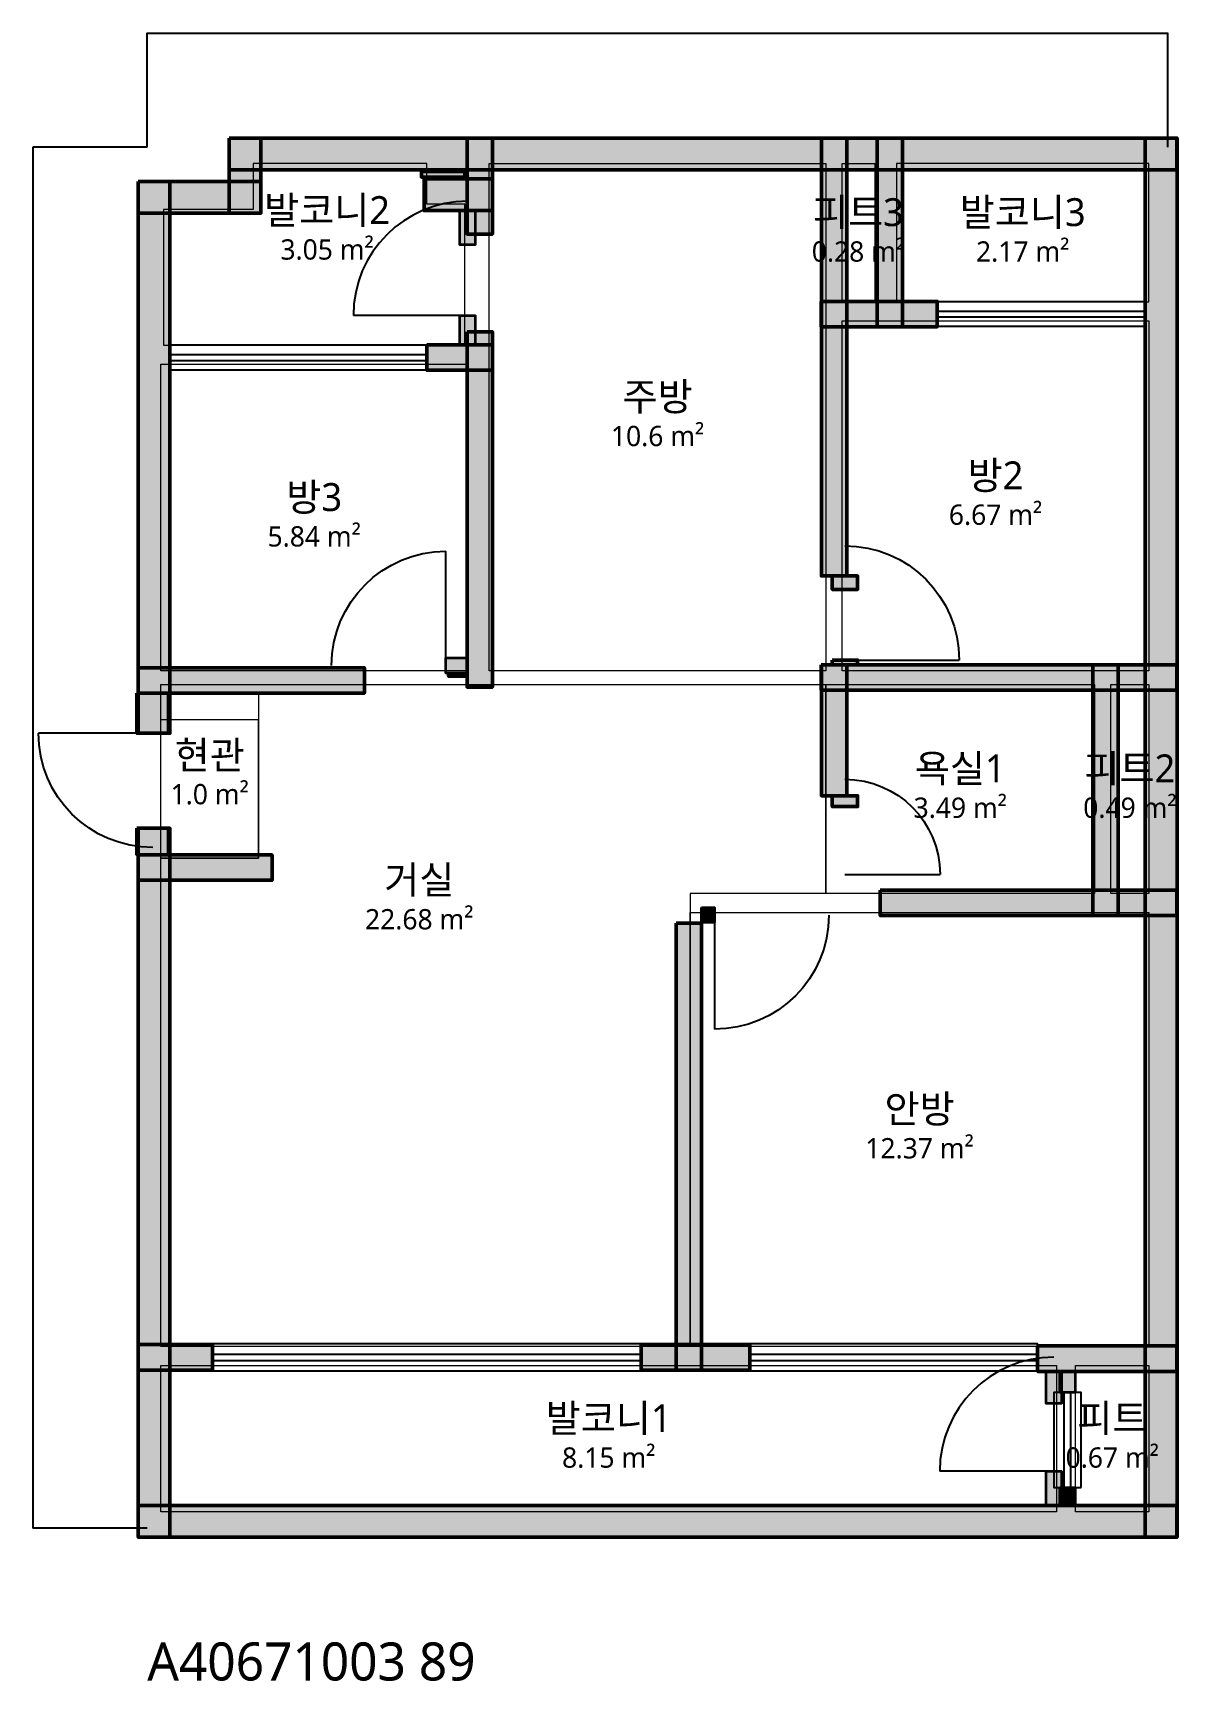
# Model space of a CAD drawing. Header units: millimetres. Extents: x -900 to 8112, y -1204 to 11785.
import ezdxf

# ---------------------------------------------------------------- set-up
doc = ezdxf.new("R2010")
doc.units = ezdxf.units.MM
for name, color, linetype, lineweight in [('A-ANNO-DIMS', 3, 'Continuous', 13), ('A-AREA', 9, 'Continuous', 13), ('A-AREA-IDEN', 7, 'Continuous', 18), ('A-DOOR', 4, 'Continuous', 25), ('A-GLAZ', 5, 'Continuous', 25), ('A-WALL-EXTR', 7, 'Continuous', 50), ('A-WALL-PATT', 8, 'Continuous', 9), ('A-WALL-PRTN', 8, 'Continuous', 35), ('A-WALL-STRC', 7, 'Continuous', 50)]:
    doc.layers.add(name, color=color, linetype=linetype, lineweight=lineweight)
doc.styles.add('OpenSansCondensed-Light', font='OpenSansCondensed-Light.ttf')
doc.styles.get("Standard").update_dxf_attribs({"font": 'malgun.ttf'})
doc.dimstyles.new('EZDXF', dxfattribs={"dimtxt": 0.25, "dimasz": 0.175, "dimexe": 0.375, "dimexo": 0.125, "dimgap": 0.1, "dimtad": 1, "dimlfac": 100, "dimzin": 12, "dimdsep": 46, "dimtxsty": 'OpenSansCondensed-Light', "dimblk": 'ARCHTICK', "dimcen": 2.5, "dimazin": 3, "dimtfac": 0.5, "dimtmove": 2, "dimatfit": 3})

# ---------------------------------------------------------------- blocks, each defined once
blk = doc.blocks.new('JJ-DOOR-SWING')
blk.add_line((0, 0), (0, 1000))
blk.add_arc((0, 0), 1000, 0, 90)
blk = doc.blocks.new('JJ-WIN-DOUBLE')
for p, q in [((0, 120), (1000, 120)), ((0, -120), (1000, -120))]:
    blk.add_line(p, q)
blk.add_lwpolyline([(0, -500), (1000, -500), (1000, 500), (0, 500)], close=True)
blk = doc.blocks.new('_ARCHTICK')
at = {"color": 0, "linetype": 'BYBLOCK', "const_width": 0.15}
blk.add_lwpolyline([(-0.5, -0.5), (0.5, 0.5)], dxfattribs=at)

msp = doc.modelspace()

# ---------------------------------------------------------------- hatches: boundary and pattern name
at = {"layer": 'A-WALL-PATT'}
h = msp.add_hatch(color=8, dxfattribs=at)
h.dxf.hatch_style = 1
h.paths.add_polyline_path([(644.9, 10955.7), (894.9, 10955.7), (894.9, 10365.4), (644.9, 10365.4)])
h = msp.add_hatch(color=8, dxfattribs=at)
h.dxf.hatch_style = 1
h.paths.add_polyline_path([(645.8, 10956.6), (8111.4, 10956.6), (8111.4, 10706.6), (645.8, 10706.6)])
h = msp.add_hatch(color=8, dxfattribs=at)
h.dxf.hatch_style = 1
h.paths.add_polyline_path([(2519.7, 10955.7), (2719.7, 10955.7), (2719.7, 10200.8), (2519.7, 10200.8)])
h = msp.add_hatch(color=8, dxfattribs=at)
h.dxf.hatch_style = 1
h.paths.add_polyline_path([(5310.5, 10955.7), (5510.5, 10955.7), (5510.5, 7506.2), (5310.5, 7506.2)])
h = msp.add_hatch(color=8, dxfattribs=at)
h.dxf.hatch_style = 1
h.paths.add_polyline_path([(5748.9, 10955.7), (5948.9, 10955.7), (5948.9, 9469.4), (5748.9, 9469.4)])
h = msp.add_hatch(color=8, dxfattribs=at)
h.dxf.hatch_style = 1
h.paths.add_polyline_path([(7862.4, 10955.7), (8112.4, 10955.7), (8112.4, -70.6), (7862.4, -70.6)])
h = msp.add_hatch(color=8, dxfattribs=at)
h.dxf.hatch_style = 1
h.paths.add_polyline_path([(2159.9, 10692.6), (2502.1, 10692.6), (2502.1, 10649.8), (2159.9, 10649.8)])
h = msp.add_hatch(color=8, dxfattribs=at)
h.dxf.hatch_style = 1
h.paths.add_polyline_path([(-71.5, 10613.5), (178.5, 10613.5), (178.5, 6265.9), (-71.5, 6265.9)])
h = msp.add_hatch(color=8, dxfattribs=at)
h.dxf.hatch_style = 1
h.paths.add_polyline_path([(-70.6, 10614.5), (893.9, 10614.5), (893.9, 10364.5), (-70.6, 10364.5)])
h = msp.add_hatch(color=8, dxfattribs=at)
h.dxf.hatch_style = 1
h.paths.add_polyline_path([(2181.3, 10635.8), (2720.2, 10635.8), (2720.2, 10385.8), (2181.3, 10385.8)])
h = msp.add_hatch(color=8, dxfattribs=at)
h.dxf.hatch_style = 1
h.paths.add_polyline_path([(2463.5, 10386.8), (2583.5, 10386.8), (2583.5, 10115.2), (2463.5, 10115.2)])
h = msp.add_hatch(color=8, dxfattribs=at)
h.dxf.hatch_style = 1
h.paths.add_polyline_path([(5310, 9669.9), (6223.1, 9669.9), (6223.1, 9469.9), (5310, 9469.9)])
h = msp.add_hatch(color=8, dxfattribs=at)
h.dxf.hatch_style = 1
h.paths.add_polyline_path([(5949.4, 9669.9), (6223.1, 9669.9), (6223.1, 9469.9), (5949.4, 9469.9)])
h = msp.add_hatch(color=8, dxfattribs=at)
h.dxf.hatch_style = 1
h.paths.add_polyline_path([(2463.5, 9559.2), (2583.5, 9559.2), (2583.5, 9328.2), (2463.5, 9328.2)])
h = msp.add_hatch(color=8, dxfattribs=at)
h.dxf.hatch_style = 1
h.paths.add_polyline_path([(2519.7, 9430.9), (2719.7, 9430.9), (2719.7, 6629.4), (2519.7, 6629.4)])
h = msp.add_hatch(color=8, dxfattribs=at)
h.dxf.hatch_style = 1
h.paths.add_polyline_path([(2202.7, 9327.7), (2720.2, 9327.7), (2720.2, 9127.7), (2202.7, 9127.7)])
h = msp.add_hatch(color=8, dxfattribs=at)
h.dxf.hatch_style = 1
h.paths.add_polyline_path([(2202.7, 9327.7), (2519.2, 9327.7), (2519.2, 9127.7), (2202.7, 9127.7)])
h = msp.add_hatch(color=8, dxfattribs=at)
h.dxf.hatch_style = 1
h.paths.add_polyline_path([(5396, 7506.2), (5596, 7506.2), (5596, 7399.3), (5396, 7399.3)])
h = msp.add_hatch(color=8, dxfattribs=at)
h.dxf.hatch_style = 1
h.paths.add_polyline_path([(-70.6, 6782.9), (1710.8, 6782.9), (1710.8, 6582.9), (-70.6, 6582.9)])
h = msp.add_hatch(color=8, dxfattribs=at)
h.dxf.hatch_style = 1
h.paths.add_polyline_path([(2352.4, 6860.5), (2519.2, 6860.5), (2519.2, 6740.5), (2352.4, 6740.5)])
h = msp.add_hatch(color=8, dxfattribs=at)
h.dxf.hatch_style = 1
h.paths.add_polyline_path([(5310, 6804.3), (8111.4, 6804.3), (8111.4, 6604.3), (5310, 6604.3)])
h = msp.add_hatch(color=8, dxfattribs=at)
h.dxf.hatch_style = 1
h.paths.add_polyline_path([(5310.5, 6804.8), (5510.5, 6804.8), (5510.5, 5774), (5310.5, 5774)])
h = msp.add_hatch(color=8, dxfattribs=at)
h.dxf.hatch_style = 1
h.paths.add_polyline_path([(5396, 6843.3), (5596, 6843.3), (5596, 6804.8), (5396, 6804.8)])
h = msp.add_hatch(color=8, dxfattribs=at)
h.dxf.hatch_style = 1
h.paths.add_polyline_path([(7449, 6804.8), (7649, 6804.8), (7649, 4828.8), (7449, 4828.8)])
h = msp.add_hatch(color=8, dxfattribs=at)
h.dxf.hatch_style = 1
h.paths.add_polyline_path([(2373.8, 6736.3), (2502.1, 6736.3), (2502.1, 6715), (2373.8, 6715)])
h = msp.add_hatch(color=8, dxfattribs=at)
h.dxf.hatch_style = 1
h.paths.add_polyline_path([(-82.2, 6582.4), (167.8, 6582.4), (167.8, 6265.9), (-82.2, 6265.9)])
h = msp.add_hatch(color=8, dxfattribs=at)
h.dxf.hatch_style = 1
h.paths.add_polyline_path([(5396, 5774), (5596, 5774), (5596, 5688.5), (5396, 5688.5)])
h = msp.add_hatch(color=8, dxfattribs=at)
h.dxf.hatch_style = 1
h.paths.add_polyline_path([(-82.2, 5517.4), (167.8, 5517.4), (167.8, 5307.8), (-82.2, 5307.8)])
h = msp.add_hatch(color=8, dxfattribs=at)
h.dxf.hatch_style = 1
h.paths.add_polyline_path([(-71.5, 5517.4), (178.5, 5517.4), (178.5, -70.6), (-71.5, -70.6)])
h = msp.add_hatch(color=8, dxfattribs=at)
h.dxf.hatch_style = 1
h.paths.add_polyline_path([(-70.6, 5307.3), (983.7, 5307.3), (983.7, 5107.3), (-70.6, 5107.3)])
h = msp.add_hatch(color=8, dxfattribs=at)
h.dxf.hatch_style = 1
h.paths.add_polyline_path([(5774, 5029.3), (8111.4, 5029.3), (8111.4, 4829.3), (5774, 4829.3)])
h = msp.add_hatch(color=8, dxfattribs=at)
h.dxf.hatch_style = 1
h.paths.add_polyline_path([(4366.9, 4893.1), (4469.5, 4893.1), (4469.5, 4773.1), (4366.9, 4773.1)])
h = msp.add_hatch(color=8, dxfattribs=at)
h.dxf.hatch_style = 1
h.paths.add_polyline_path([(4166.4, 4768.9), (4366.4, 4768.9), (4366.4, 1246.8), (4166.4, 1246.8)])
h = msp.add_hatch(color=8, dxfattribs=at)
h.dxf.hatch_style = 1
h.paths.add_polyline_path([(-70.6, 1447.3), (513.2, 1447.3), (513.2, 1247.3), (-70.6, 1247.3)])
h = msp.add_hatch(color=8, dxfattribs=at)
h.dxf.hatch_style = 1
h.paths.add_polyline_path([(177.5, 1447.3), (513.2, 1447.3), (513.2, 1247.3), (177.5, 1247.3)])
h = msp.add_hatch(color=8, dxfattribs=at)
h.dxf.hatch_style = 1
h.paths.add_polyline_path([(3892.1, 1447.3), (4747.5, 1447.3), (4747.5, 1247.3), (3892.1, 1247.3)])
h = msp.add_hatch(color=8, dxfattribs=at)
h.dxf.hatch_style = 1
h.paths.add_polyline_path([(3892.1, 1447.3), (4165.8, 1447.3), (4165.8, 1247.3), (3892.1, 1247.3)])
h = msp.add_hatch(color=8, dxfattribs=at)
h.dxf.hatch_style = 1
h.paths.add_polyline_path([(7014.4, 1436.6), (8111.4, 1436.6), (8111.4, 1236.6), (7014.4, 1236.6)])
h = msp.add_hatch(color=8, dxfattribs=at)
h.dxf.hatch_style = 1
h.paths.add_polyline_path([(7082.7, 1236.1), (7202.7, 1236.1), (7202.7, 983.7), (7082.7, 983.7)])
h = msp.add_hatch(color=8, dxfattribs=at)
h.dxf.hatch_style = 1
h.paths.add_polyline_path([(7189.6, 1236.1), (7309.6, 1236.1), (7309.6, 1069.3), (7189.6, 1069.3)])
h = msp.add_hatch(color=8, dxfattribs=at)
h.dxf.hatch_style = 1
h.paths.add_polyline_path([(7082.7, 449.1), (7202.7, 449.1), (7202.7, 177.5), (7082.7, 177.5)])
h = msp.add_hatch(color=8, dxfattribs=at)
h.dxf.hatch_style = 1
h.paths.add_polyline_path([(7189.6, 320.8), (7309.6, 320.8), (7309.6, 177.5), (7189.6, 177.5)])
h = msp.add_hatch(color=8, dxfattribs=at)
h.dxf.hatch_style = 1
h.paths.add_polyline_path([(-70.6, 178.5), (8111.4, 178.5), (8111.4, -71.5), (-70.6, -71.5)])

# ---------------------------------------------------------------- linework, layer by layer
at = {"layer": 'A-AREA'}
for points in [[(128.3, 9324), (2502.1, 9324), (2502.1, 10436), (2202.7, 10436), (2202.7, 10756.8), (834, 10756.8), (834, 10393.2), (128.3, 10393.2)], [(2694.5, 6757.7), (2694.5, 10756.8), (5346.3, 10756.8), (5346.3, 6757.7)], [(5474.6, 9666.1), (5474.6, 10756.8), (5731.2, 10756.8), (5731.2, 9666.1)], [(5902.3, 10756.8), (5902.3, 9666.1), (7891.1, 9666.1), (7891.1, 10756.8)], [(5474.6, 6757.7), (5474.6, 9516.4), (7891.1, 9516.4), (7891.1, 6757.7)], [(106.9, 6757.7), (106.9, 9174.3), (2523.5, 9174.3), (2523.5, 6757.7)], [(4277, 5004.1), (4277, 1432.8), (106.9, 1432.8), (106.9, 5282.2), (876.8, 5282.2), (876.8, 6372.8), (106.9, 6372.8), (106.9, 6650.8), (5346.3, 6650.8), (5346.3, 5004.1)], [(5346.3, 5004.1), (5346.3, 6650.8), (7463.4, 6650.8), (7463.4, 5004.1)], [(7591.8, 5004.1), (7591.8, 6650.8), (7891.1, 6650.8), (7891.1, 5004.1)], [(106.9, 6586.7), (876.8, 6586.7), (876.8, 5282.2), (106.9, 5282.2)], [(4277, 1432.8), (4277, 4854.4), (7891.1, 4854.4), (7891.1, 1432.8)], [(106.9, 128.3), (106.9, 1283.1), (7164.1, 1283.1), (7164.1, 128.3)], [(7313.7, 128.3), (7313.7, 1283.1), (7891.1, 1283.1), (7891.1, 128.3)]]:
    msp.add_lwpolyline(points, close=True, dxfattribs=at)
at = {"layer": 'A-WALL-EXTR'}
for points in [[(644.9, 10955.7), (894.9, 10955.7), (894.9, 10365.4), (644.9, 10365.4)], [(645.8, 10956.6), (8111.4, 10956.6), (8111.4, 10706.6), (645.8, 10706.6)], [(7862.4, 10955.7), (8112.4, 10955.7), (8112.4, -70.6), (7862.4, -70.6)], [(2159.9, 10692.6), (2502.1, 10692.6), (2502.1, 10649.8), (2159.9, 10649.8)], [(-71.5, 10613.5), (178.5, 10613.5), (178.5, 6265.9), (-71.5, 6265.9)], [(-70.6, 10614.5), (893.9, 10614.5), (893.9, 10364.5), (-70.6, 10364.5)], [(2181.3, 10635.8), (2720.2, 10635.8), (2720.2, 10385.8), (2181.3, 10385.8)], [(2373.8, 6736.3), (2502.1, 6736.3), (2502.1, 6715), (2373.8, 6715)], [(-82.2, 6582.4), (167.8, 6582.4), (167.8, 6265.9), (-82.2, 6265.9)], [(-82.2, 5517.4), (167.8, 5517.4), (167.8, 5307.8), (-82.2, 5307.8)], [(-71.5, 5517.4), (178.5, 5517.4), (178.5, -70.6), (-71.5, -70.6)], [(-70.6, 178.5), (8111.4, 178.5), (8111.4, -71.5), (-70.6, -71.5)]]:
    msp.add_lwpolyline(points, close=True, dxfattribs=at)
at = {"layer": 'A-WALL-PRTN'}
for points in [[(2463.5, 10386.8), (2583.5, 10386.8), (2583.5, 10115.2), (2463.5, 10115.2)], [(2463.5, 9559.2), (2583.5, 9559.2), (2583.5, 9328.2), (2463.5, 9328.2)], [(2352.4, 6860.5), (2519.2, 6860.5), (2519.2, 6740.5), (2352.4, 6740.5)], [(4366.9, 4893.1), (4469.5, 4893.1), (4469.5, 4773.1), (4366.9, 4773.1)], [(7082.7, 1236.1), (7202.7, 1236.1), (7202.7, 983.7), (7082.7, 983.7)], [(7189.6, 1236.1), (7309.6, 1236.1), (7309.6, 1069.3), (7189.6, 1069.3)], [(7082.7, 449.1), (7202.7, 449.1), (7202.7, 177.5), (7082.7, 177.5)], [(7189.6, 320.8), (7309.6, 320.8), (7309.6, 177.5), (7189.6, 177.5)]]:
    msp.add_lwpolyline(points, close=True, dxfattribs=at)
at = {"layer": 'A-WALL-STRC'}
for points in [[(2519.7, 10955.7), (2719.7, 10955.7), (2719.7, 10200.8), (2519.7, 10200.8)], [(5310.5, 10955.7), (5510.5, 10955.7), (5510.5, 7506.2), (5310.5, 7506.2)], [(5748.9, 10955.7), (5948.9, 10955.7), (5948.9, 9469.4), (5748.9, 9469.4)], [(5310, 9669.9), (6223.1, 9669.9), (6223.1, 9469.9), (5310, 9469.9)], [(5949.4, 9669.9), (6223.1, 9669.9), (6223.1, 9469.9), (5949.4, 9469.9)], [(2519.7, 9430.9), (2719.7, 9430.9), (2719.7, 6629.4), (2519.7, 6629.4)], [(2202.7, 9327.7), (2720.2, 9327.7), (2720.2, 9127.7), (2202.7, 9127.7)], [(2202.7, 9327.7), (2519.2, 9327.7), (2519.2, 9127.7), (2202.7, 9127.7)], [(5396, 7506.2), (5596, 7506.2), (5596, 7399.3), (5396, 7399.3)], [(-70.6, 6782.9), (1710.8, 6782.9), (1710.8, 6582.9), (-70.6, 6582.9)], [(5310, 6804.3), (8111.4, 6804.3), (8111.4, 6604.3), (5310, 6604.3)], [(5310.5, 6804.8), (5510.5, 6804.8), (5510.5, 5774), (5310.5, 5774)], [(5396, 6843.3), (5596, 6843.3), (5596, 6804.8), (5396, 6804.8)], [(7449, 6804.8), (7649, 6804.8), (7649, 4828.8), (7449, 4828.8)], [(5396, 5774), (5596, 5774), (5596, 5688.5), (5396, 5688.5)], [(-70.6, 5307.3), (983.7, 5307.3), (983.7, 5107.3), (-70.6, 5107.3)], [(5774, 5029.3), (8111.4, 5029.3), (8111.4, 4829.3), (5774, 4829.3)], [(4166.4, 4768.9), (4366.4, 4768.9), (4366.4, 1246.8), (4166.4, 1246.8)], [(-70.6, 1447.3), (513.2, 1447.3), (513.2, 1247.3), (-70.6, 1247.3)], [(177.5, 1447.3), (513.2, 1447.3), (513.2, 1247.3), (177.5, 1247.3)], [(3892.1, 1447.3), (4747.5, 1447.3), (4747.5, 1247.3), (3892.1, 1247.3)], [(3892.1, 1447.3), (4165.8, 1447.3), (4165.8, 1247.3), (3892.1, 1247.3)], [(7014.4, 1436.6), (8111.4, 1436.6), (8111.4, 1236.6), (7014.4, 1236.6)]]:
    msp.add_lwpolyline(points, close=True, dxfattribs=at)

# ---------------------------------------------------------------- block references
at = {"layer": 'A-DOOR'}
for p, xscale, yscale, rotation in [((2523.5, 9559.2), 0.9, 0.9, 90), ((2352.4, 6800.5), 0.9, -0.9, 180), ((5496, 6843.3), 0.9, -0.9, 90), ((42.8, 6265.9), 0.9, -0.9, -90), ((5496, 5153.8), 0.75, -0.75, 90), ((7142.7, 449.1), 0.9, 0.9, 90)]:
    msp.add_blockref('JJ-DOOR-SWING', p, dxfattribs=dict(at, xscale=xscale, yscale=yscale, rotation=rotation))
at = {"layer": 'A-DOOR', "xscale": 0.9, "yscale": -0.9}
msp.add_blockref('JJ-DOOR-SWING', (4469.5, 4833.1), dxfattribs=at)
at = {"layer": 'A-GLAZ'}
for p, xscale, yscale in [((6223.1, 9569.9), 1.6466999999999998, 0.19246705114493268), ((171.1, 9227.7), 2.0316, 0.19246705114493268), ((513.2, 1347.3), 3.3789, 0.21385227904992518), ((4747.5, 1347.3), 2.2668999999999997, 0.21385227904992518)]:
    msp.add_blockref('JJ-WIN-DOUBLE', p, dxfattribs=dict(at, xscale=xscale, yscale=yscale))
at = {"layer": 'A-GLAZ', "xscale": 0.7485, "yscale": 0.21385227904992518, "rotation": 90}
msp.add_blockref('JJ-WIN-DOUBLE', (7249.6, 320.8), dxfattribs=at)

# ---------------------------------------------------------------- texts
at = {"layer": 'A-AREA-IDEN'}
for s, insert, char_height, attachment_point in [('발코니2', (1416.775, 10377.5), 220, 5), ('피트3', (5602.9, 10361.45), 220, 5), ('발코니3', (6896.7, 10361.45), 220, 5), ('3.05 m²', (1416.775, 10077.5), 160, 5), ('0.28 m²', (5602.9, 10061.45), 160, 5), ('2.17 m²', (6896.7, 10061.45), 160, 5), ('주방', (4020.4, 8907.25), 220, 5), ('10.6 m²', (4020.4, 8607.25), 160, 5), ('방2', (6682.85, 8287.05), 220, 5), ('방3', (1315.2, 8116), 220, 5), ('6.67 m²', (6682.85, 7987.05), 160, 5), ('5.84 m²', (1315.2, 7816), 160, 5), ('현관', (491.85, 6084.45), 220, 5), ('욕실1', (6404.85, 5977.45), 220, 5), ('피트2', (7741.45, 5977.45), 220, 5), ('1.0 m²', (491.85, 5784.45), 160, 5), ('3.49 m²', (6404.85, 5677.45), 160, 5), ('0.49 m²', (7741.45, 5677.45), 160, 5), ('거실', (2142.78, 5098.54), 220, 5), ('22.68 m²', (2142.78, 4798.54), 160, 5), ('안방', (6084.05, 3293.6), 220, 5), ('12.37 m²', (6084.05, 2993.6), 160, 5), ('발코니1', (3635.5, 855.7), 220, 5), ('피트', (7602.4, 855.7), 220, 5), ('8.15 m²', (3635.5, 555.7), 160, 5), ('0.67 m²', (7602.4, 555.7), 160, 5), ('A40671003 89', (0, -900), 300, 1)]:
    msp.add_mtext(s, dxfattribs=dict(at, insert=insert, char_height=char_height, attachment_point=attachment_point))

# ---------------------------------------------------------------- dimensions: what is measured, and where the dimension line sits
at = {"layer": 'A-ANNO-DIMS'}
msp.add_linear_dim(base=(0, 11785.081), p1=(0, 10885.081), p2=(8040.84569, 10885.081), dimstyle='EZDXF', dxfattribs=at).render()
msp.add_linear_dim(base=(-900, 0), p1=(0, 0), p2=(0, 10885.081), angle=90, dimstyle='EZDXF', dxfattribs=at).render()

doc.saveas('drawing.dxf')
